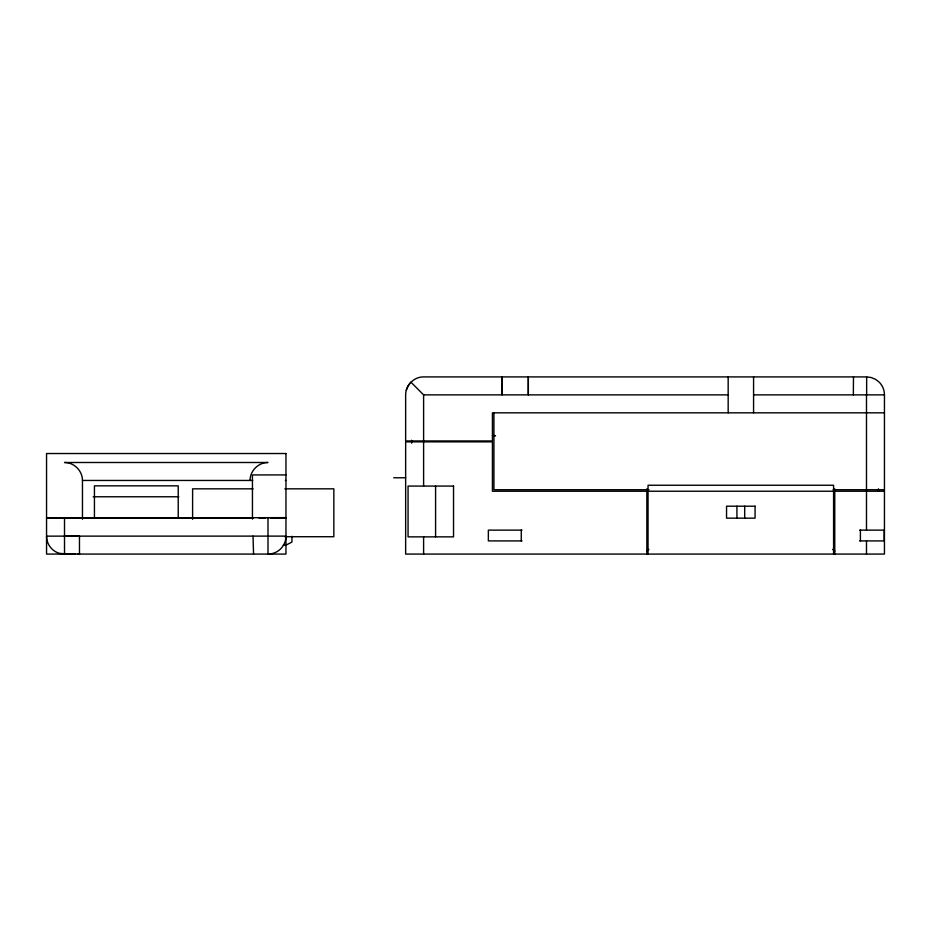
<?xml version="1.0" encoding="UTF-8"?>
<svg xmlns="http://www.w3.org/2000/svg" width="931" height="931" viewBox="0 0 931 931"><rect width="100%" height="100%" fill="white"/><g stroke="black" fill="none" stroke-linecap="round" stroke-linejoin="round"><path stroke-width="1.4" d="M502.03 377.532L502.03 376.915L502.03 394.884L502.007 376.915M528.342 378.3L528.319 394.884L528.319 376.915L528.319 377.532M728.17 377.532L728.17 376.915L728.17 412.829M250.043 480.454C249.985 470.853 258.387 462.439 268 462.498L64.507 462.498C74.119 462.439 82.522 470.853 82.463 480.454L82.463 519.242M646.847 491.231L492.429 491.231L492.429 441.853L405.648 441.853L405.648 554.073L884.45 554.073L884.45 394.872A18.038 18.038 0 0 0 879.236 382.175L875.547 379.324L871.253 377.532L866.645 376.915L423.454 376.915C413.853 376.846 405.625 385.341 405.648 394.872L405.648 440.957L492.429 440.957L492.429 412.829L884.45 412.829M406.277 390.205L408.081 385.865L410.908 382.152L423.605 394.872L423.605 440.957M646.847 551.082L648.895 549.371M68.347 536.116L64.507 536.128L285.957 536.116A17.945 17.945 0 0 1 268 554.073L267.988 518.16M423.605 394.872L728.17 394.872M753.575 394.872L884.45 394.872M492.429 435.568L494.827 435.568M492.662 435.871L495.536 435.871M285.945 474.915L252.441 474.926L252.452 519.044M393.685 477.766L405.648 477.766M82.463 480.454L252.708 480.454M285.34 480.454L285.957 480.454M253.127 488.833L192.601 488.833L192.601 519.3M284.839 488.833L333.845 488.833L333.845 536.721L284.839 536.721M649.047 489.729L493.93 489.729L493.93 412.829M833.152 489.729L884.45 489.729M648.046 491.231L833.582 491.231M834.77 491.231L884.45 491.231M93.181 496.77L178.81 496.77M253.465 518.16L46.55 518.195L285.957 517.624M259.016 518.16L265.672 518.16M270.316 518.16L285.945 518.16M522.035 530.135L488.356 530.135L488.356 540.911L522.035 540.911M859.639 530.135L884.171 530.135L884.171 540.911L859.639 540.911M283.292 545.101L285.957 545.101L291.938 542.098L291.938 536.291M75.097 554.073L59.863 553.491A17.957 17.957 0 0 1 46.55 536.14L79.472 536.128L79.472 554.085L77.471 554.073M253.546 554.073L253.034 536.116M59.863 553.491L64.518 554.073L64.507 518.195M832.721 549.371L834.77 551.082M252.452 517.624L252.452 518.462M878.468 488.833L878.468 491.231M866.645 376.915L866.645 394.872M866.493 394.872L866.493 530.135M866.493 540.911L866.493 554.073M860.407 530.135L860.407 540.911M853.483 376.915L853.343 394.872M834.77 488.833L834.77 554.073M833.582 554.073L833.582 485.249L648.046 485.249L648.046 554.073M753.575 376.915L753.575 412.829M744.695 506.196L744.695 518.16M736.921 506.196L736.921 518.16M646.847 488.833L646.847 554.073M521.267 530.135L521.267 540.911M435.58 486.075L435.58 536.861M423.605 441.853L423.605 486.075M423.605 536.861L423.605 554.073M411.642 440.235L411.642 443.144M178.228 518.451L178.228 485.842L94.438 485.842L94.438 518.451M79.472 553.491L79.472 553.561M285.957 453.525L46.55 453.525L46.55 554.073L285.957 554.073L285.957 453.525M453.537 486.075L408.057 486.075L408.057 536.861L453.537 536.861L453.537 486.075M755.064 506.196L726.552 506.196L726.552 518.16L755.064 518.16L755.064 506.196"/></g></svg>
